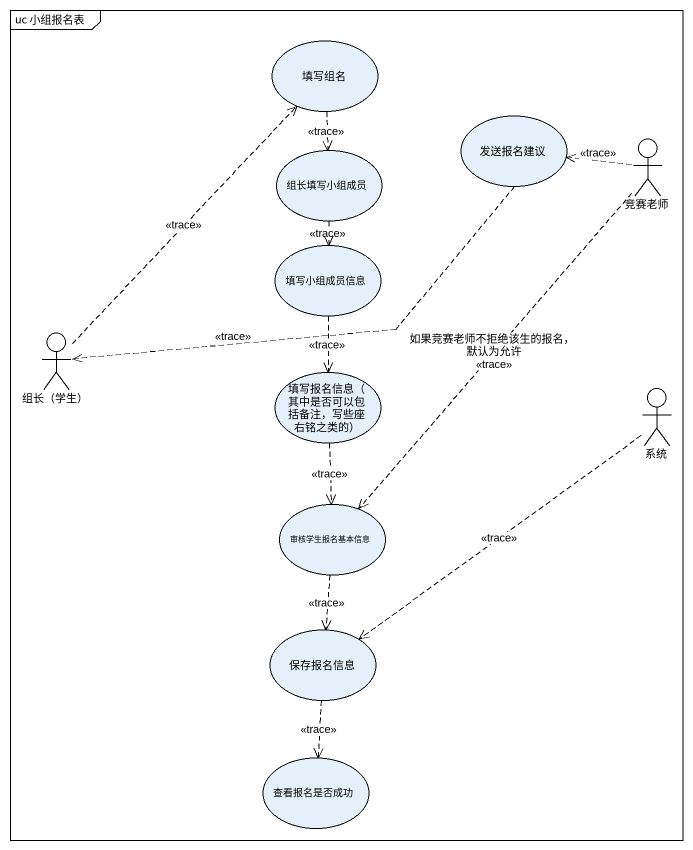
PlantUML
@startuml
mainframe uc 小组报名表
usecase 填写组名
usecase 发送报名建议
usecase 组长填写小组成员
actor 竞赛老师
usecase 填写小组成员信息
actor "组长（学生）" as 组长_学生
usecase "填写报名信息（其中是否可以包括备注，写些座右铭之类的）" as 填写报名信息_其中是否可以包括备注_写些座右铭之类的
actor 系统
usecase 审核学生报名基本信息
usecase 保存报名信息
usecase 查看报名是否成功
填写组名 ..> 组长填写小组成员 : <<trace>>
发送报名建议 .left.> 组长_学生 : <<trace>>
组长填写小组成员 ..> 填写小组成员信息 : <<trace>>
竞赛老师 .left.> 发送报名建议 : <<trace>>
竞赛老师 ..> 审核学生报名基本信息 : 如果竞赛老师不拒绝该生的报名，默认为允许\n<<trace>>
填写小组成员信息 ..> 填写报名信息_其中是否可以包括备注_写些座右铭之类的 : <<trace>>
组长_学生 .up.> 填写组名 : <<trace>>
填写报名信息_其中是否可以包括备注_写些座右铭之类的 ..> 审核学生报名基本信息 : <<trace>>
系统 ..> 保存报名信息 : <<trace>>
审核学生报名基本信息 ..> 保存报名信息 : <<trace>>
保存报名信息 ..> 查看报名是否成功 : <<trace>>
@enduml
